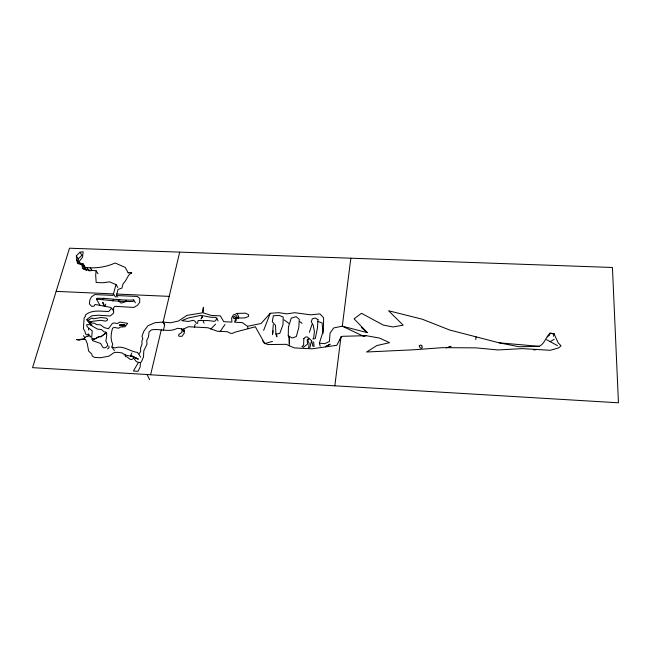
<?xml version="1.0" encoding="UTF-8"?>
<svg xmlns="http://www.w3.org/2000/svg" width="651" height="651" viewBox="0 0 651 651"><rect width="100%" height="100%" fill="white"/><g stroke="black" fill="none" stroke-linecap="round" stroke-linejoin="round"><path stroke-width="0.98" d="M288.255 335.672L288.45 326.981L291.274 318.103L296.115 316.646L299.273 319.348L298.801 327.486L296.319 336.559L292.087 338.007L288.255 335.672L289.142 338.422L289.304 345.893M140.437 362.509L140.16 366.928L138.077 371.29L133.406 371.013L138.46 362.395L140.437 362.509L141.422 361.785L143.497 356.943L143.814 350.743L147.036 344.216L146.67 340.563L148.477 336.884L149.063 331.904L151.545 329.837C160.195 328.446 169.284 332.742 177.365 328.307L181.889 328.845L183.37 331.587M273.265 324.589L272.5 334.647L273.143 330.83M475.808 339.594L476.019 336.836M113.567 311.048L111.72 308.24L108.676 311.479C100.913 311.406 91.555 309.404 85.248 315.174L85.46 316.321L84.142 317.908L83.393 328.56L85.135 331.847L85.46 333.817L87.193 335.175L87.885 334.126L88.585 334.166L88.292 336.404L85.769 336.754L84.337 338.414L79.349 339.741L76.37 339.578L79.243 340.107L81.229 339.48L85.663 339.562L87.25 343.565L88.658 351.101L91.742 354.022L92.271 356.032L94.533 357.399L100.579 357.749L109.051 356.105L114.421 352.378L118.23 352.37L122.25 352.98L123.633 354.201L124.886 354.266L125.366 356.471L127.124 356.96L130.2 359.368L131.86 359.458L133.691 358.221L136.368 361.614L138.46 362.395M80.675 264.461L79.699 262.988L79.479 261.141L82.514 257.283L83.173 251.734L79.967 252.246L76.281 255.916L77.477 263.427L81.993 264.778L82.457 268.448L85.273 269.791L96.136 270.808L95.673 275.308L96.193 282.51L102.956 282.762L109.514 281.85L116.016 284.552L117.815 287.449M334.826 385.815L340.929 337.137L342.32 336.307L366.122 335.68L379.5 338.064L389.607 342.678L376.864 345.543L366.611 351.996L413.475 349.799L442.468 347.667L475.954 347.862L497.991 349.953L522.297 348.61L550.331 350.295L558.615 347.886L561.048 345.819L558.2 342.882L554.05 333.792L550.062 333.06C546.034 336.958 544.399 344.094 539.118 346.332L519.164 346.755L499.138 342.825L449.646 330.008L422.182 319.177L388.614 310.763L403.164 325.199L393.001 326.948L383.211 325.069L361.517 313.302L354.087 318.811L367.335 332.653L342.304 326.184L333.743 327.933L330.065 333.092L329.373 341.498L324.735 343.679L319.397 343.167L323.36 330.48L323.62 317.81L319.95 313.904L310.706 314.824L294.691 312.708L286.945 313.855L278.962 312.692L270.271 313.261L261.084 323.506L247.47 326.314L242.335 322.595L234.702 322.221L236.443 318.168L244.906 317.859L248.365 316.581L248.69 314.807L245.582 313.18L237.257 313.416L233.367 314.954L231.642 317.94L231.935 322.09L223.724 321.692L220.331 315.865L211.315 315.434L203.202 312.871L203.421 307.239L202.306 312.854L186.845 315.409L178.529 321.016L170.407 322.79L163.108 322.09L155.198 322.668L148.046 325.655L143.961 331.042L141.983 336.185L142.846 338.862L141.894 340.88L142.008 344.159L140.502 348.195L140.706 351.158L138.899 354.551L137.548 352.435C129.793 351.621 123.088 344.851 114.983 347.959L111.907 347.064L112.696 344.078C110.182 339.073 111.061 333.353 112.574 328.185L114.185 327.453L118.759 328.226L120.508 327.022L124.951 326.794L127.71 323.36L119.865 322.074L117.514 323.49L113.917 322.937L112.354 323.474L108.505 328.69L104.298 327.665L100.474 324.808L96.69 324.621L94.598 323.319L89.667 322.717L89.83 322.147L92.507 321.301L100.742 320.292L105.527 321.13L107.057 320.479L107.651 319.438L106.495 318.225L101.133 317.517L93.223 318.795L91.986 317.973L88.145 320.333L86.648 319.649L91.645 315.841L98.309 315.198L110.328 315.987L113.665 312.993L113.575 307.801L114.893 306.336L133.854 307.427L137.63 305.164L139.713 302.308L139.721 298.435L137.385 296.474L116.383 295.538L118.034 289.426L121.875 288.133L123.153 283.608C126.88 280.565 127.205 275.129 131.673 272.598L130.989 273.103M350.832 258.195L342.304 326.184L363.763 336.396M216.783 318.168L215.709 320.577L214.309 321.317L207.954 320.569L198.156 320.528L197.522 323.287L196.464 323.27L194.974 321.252L193.274 320.292L188.204 321.456L181.775 320.65L188.269 318.005L200.972 315.353L201.737 315.507L201.834 317.297L201.013 318.998L202.38 317.363L202.607 315.67L210.769 317.265L215.31 317.363L216.783 318.168L218.061 320.976M549.94 333.239L549.59 335.119L547.198 336.876M553.464 336.25L554.009 333.361M161.269 329.845L150.617 374.797L618.45 402.79L612.436 267.48L69.502 248.21L32.55 367.66L150.633 374.724M163.328 330.659L164.687 324.857L163.108 322.09L179.692 252.116M194.421 327.315L195.154 324.239M549.973 333.458L552.056 333.426M262.589 340.888L264.542 343.183L267.846 344.566L286.155 344.322L294.276 347.911L308.509 348.667L309.16 343.573L307.744 340.017L309.396 338.789L311.577 340.701L309.591 348.724L311.91 348.846L336.827 345.282L341.303 336.583L339.92 339.936M133.683 299.965L133.317 301.421C120.923 301.966 108.807 300.184 96.478 299.151L96.999 298.304C109.287 298.093 121.346 300.77 133.683 299.965L135.408 302.813M126.066 300.233L125.7 301.69L121.119 303.114L118.246 300.729L119.784 299.33M112.981 301.144L113.364 299.696M116.016 284.552L113.062 295.391L94.81 294.577L91.482 296.815L89.757 300.29L89.423 304.009L91.693 306.377L94.004 306.149L95.022 304.456L109.84 307.223L111.72 308.24M105.226 305.783L105.714 304.025M89.472 323.051L91.653 325.459L91.815 324.89M309.371 332.344L311.975 324.548M263.631 330.382L270.271 313.261M130.753 355.454L138.069 359.01L130.753 355.454L131.836 352.98M128.8 272.712L128.149 272.745L131.673 272.598M122.697 325.834L123.283 324.532L125.049 325.215L122.697 325.834L119.377 325.378L120.313 324.589L123.283 324.532L125.049 325.215M238.038 318.713L238.746 317.232L237.257 313.416M119.808 325.435L120.313 324.589L121.892 325.118L123.283 324.532L124.317 325.744M220.119 331.595L224.961 324.475M210.737 329.097L215.603 324.108M76.525 259.985L78.494 262.947L78.242 258.886L81.904 255.241L79.967 252.246M102.5 299.484L103.948 298.085M236.272 317.558L236.874 317.021L236.638 315.792L235.922 315.67L233.204 317.045L233.473 318.331L238.746 317.232L235.32 317.916M107.537 348.96L109.051 347.724L108.831 345.958M550.16 341.637L554.204 339.301M234.799 320.967L235.817 320.447M181.889 328.845L181.938 332.458L179.302 334.036L178.569 335.086L178.813 336.193L181.946 336.355L184.388 332.962L183.541 329.04L188.513 326.721L208.011 327.762L217.222 331.213L227.476 331.733L230.299 333.263L232.431 333.377L235.19 332.124L255.33 326.778L264.542 343.183M448.856 347.186L451.07 346.316L446.26 347.846M264.298 343.687L272.468 341.417M119.377 325.378L123.283 324.532L121.241 325.646L120.313 324.589L120.606 325.052M364.235 336.185L366.122 335.68M275.894 334.044L279.759 333.458L282.998 324.735L283.209 317.037L279.116 315.385L273.314 315.776L272.297 321.789L275.495 325.321L275.894 334.044L276.846 336.795L276.756 334.866M106.259 332.938L106.056 332.132L104.16 331.839L101.426 329.569L97.471 329.113L89.846 324.67L86.819 324.556L86.778 325.996L87.999 327.494L92.247 330.895L91.669 337.299L92.165 339L95.64 338.52L98.675 336.689L100.954 336.477L106.259 332.938L106.805 333.792L105.486 333.222L100.986 336.819L98.683 336.852L94.135 339.48L92.239 339.269L92.654 340.701L100.628 343.451L102.72 347.162L104.014 347.927L105.934 347.455L107.594 345.705L107.382 343.94L105.877 341.108L106.78 335.053L106.316 333.19M79.699 262.988L83.059 263.834L84.484 267.26C94.712 268.814 105.568 267.268 115.146 263.012L125.22 267.39L128.149 272.745M89.008 270.865L92.076 270.474L90.172 267.537M533.755 349.945L535.74 349.75M56.149 291.371L113.469 293.91L115.292 296.766L117.766 296.88M116.781 294.057L169.203 296.376M89.895 336.827L90.595 336.86L88.585 334.166M499.138 342.825L539.118 346.332M125.163 354.982L131.299 356.317M122.608 324.857L124.105 325.166M82.49 266.153L85.004 266.788M552.015 333.597L553.944 334.256M317.778 321.439L322.107 322.912L323.002 333.629M131.665 356.268L130.566 355.885L138.069 359.01M312.447 345.722L314.042 346.592L313.619 341.767M546.563 339.667L557.5 345.648M130.989 272.802L131.429 273.111M284.113 319.869L288.873 323.433M299.891 321.708L302.097 323.376M88.145 320.333L91.107 322.676M361.329 327.453L367.335 332.653M234.881 318.77L236.272 320.219M92.239 339.269L92.898 340.066L92.165 339M86.925 320.048L88.918 322.798M89.667 322.717L91.653 325.459M111.907 347.064L114.381 350.531M81.993 264.778L83.946 267.724L84.174 269.555M84.484 267.26L86.428 270.198L85.362 267.642M76.281 255.916L78.242 258.886M83.059 263.834L84.516 266.056M87.079 267.919L88.528 270.124M96.136 270.808L98.024 273.745M139.306 355.08L140.649 357.187M163.108 322.09L164.687 324.857M96.478 299.151L100.148 305.636M83.588 335.631L84.874 337.942M183.541 329.04L184.64 331.099M104.534 306.556L102.695 303.065L102.923 302.235L104.648 306.564M203.218 321.317L204.113 323.156M146.988 374.276L149.6 379.647M311.577 340.701L312.732 344.908M247.47 326.314L248.121 328.763M319.397 343.167L320.194 346.218M88.479 328.706L88.617 329.951M289.345 336.722L289.37 343.671M303.854 338.553L303.586 345.274L301.942 346.495L303.407 347.292L307.532 344.102L307.182 339.627L308.973 338.414L307.256 336.901L305.807 336.982L303.854 338.553M317.981 319.633L317.411 328.218L315.239 338.658L312.871 339.008L313.644 337.853L314.417 331.416L313.131 324.939L311.227 321.724L312.317 318.86L315.328 318.005L317.981 319.633M421.881 345.852L422.173 347.544L421.693 348.301L420.107 347.837L419.154 345.746L420.766 344.981L421.881 345.852M330.024 344.249L325.484 346.706L330.024 344.249"/></g></svg>
